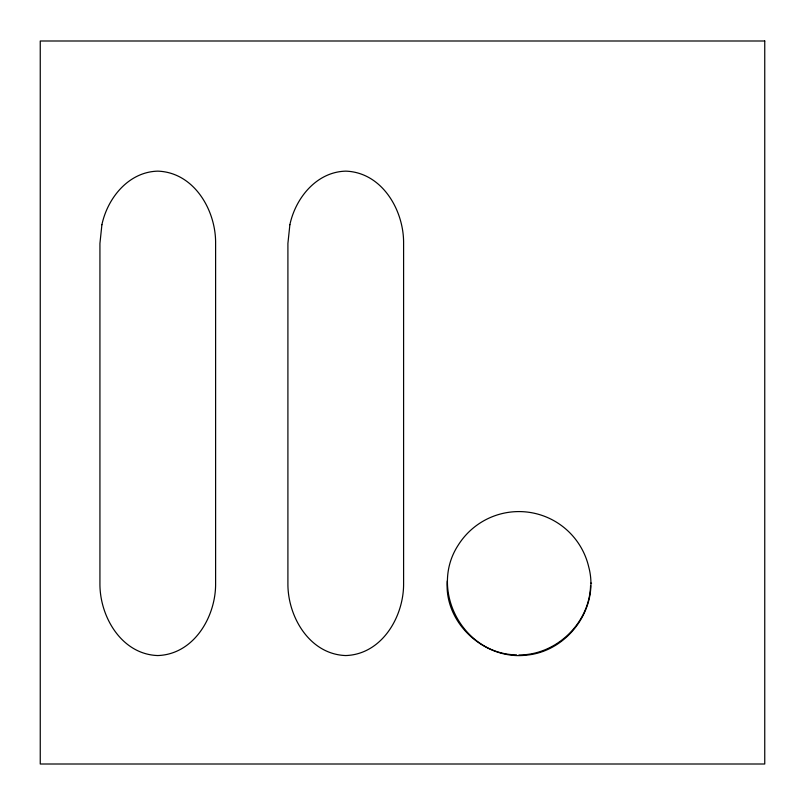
<?xml version="1.0" encoding="UTF-8"?>
<svg xmlns="http://www.w3.org/2000/svg" width="805" height="805" viewBox="0 0 805 805"><rect width="100%" height="100%" fill="white"/><g stroke="black" fill="none" stroke-linecap="round" stroke-linejoin="round"><path stroke-width="1.21" d="M447.288 580.858C443.877 622.929 484.469 659.869 525.967 655.21C567.837 651.678 599.755 607.876 588.747 567.022A71.685 71.685 0 0 0 458.085 545.357C428.954 590.186 463.076 654.133 516.538 654.888M590.568 585.648C589.512 623.13 556.386 655.109 518.933 654.968M590.649 583.253L591.574 583.253M101.903 224.726L99.931 243.442L99.931 583.253C99.538 616.479 121.515 654.334 157.77 655.552C194.025 654.334 216.012 616.479 215.609 583.253L215.609 243.442C216.012 210.216 194.025 172.361 157.77 171.143C128.639 171.868 107.578 197.919 101.903 224.726M289.88 224.726L287.908 243.442L287.908 583.253C287.516 616.479 309.492 654.334 345.758 655.552C382.013 654.334 403.989 616.479 403.597 583.253L403.597 243.442C403.989 210.216 382.013 172.361 345.758 171.143C316.627 171.868 295.556 197.919 289.88 224.726M764.75 40.995L40.25 40.995L40.25 764.005L764.75 764.005L764.75 40.995"/></g></svg>
